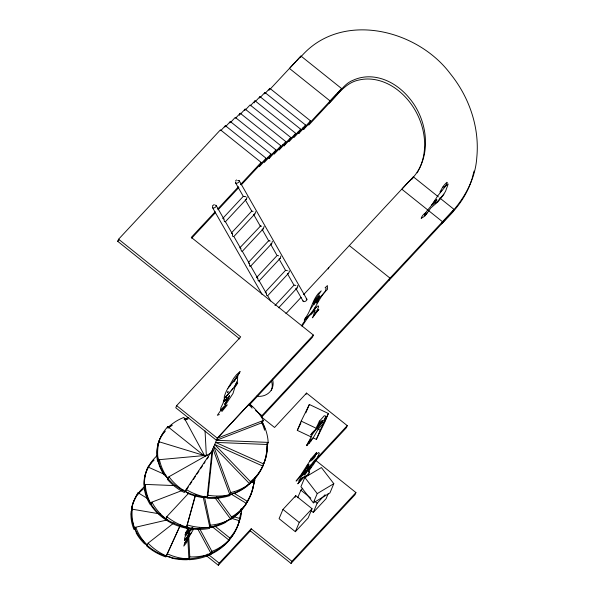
<?xml version="1.0" encoding="UTF-8"?>
<svg xmlns="http://www.w3.org/2000/svg" width="595" height="595" viewBox="0 0 595 595"><rect width="100%" height="100%" fill="white"/><g stroke="black" fill="none" stroke-linecap="round" stroke-linejoin="round"><path stroke-width="0.89" d="M266.872 451.642L267.296 443.996M445.12 186.54L447.366 182.739L446.89 182.293C440.188 188.764 443.208 188.295 448.191 184.011L445.551 191.27L442.866 195.755L437.965 201.764L430.877 207.908L427.478 212.668L424.466 215.524L426.347 213.709M267.289 445.893L268.174 442.39A52.702 46.365 22.8 0 0 262.484 422.554L263.369 420.457A52.71 46.365 22.8 0 0 249.357 403.819L217.339 438.203L211.456 452.2M443.863 194.156L436.633 202.441L434.886 203.304L436.819 199.563L433.435 204.152L431.732 205.007L437.861 195.725L445.424 186.369M318.719 424.956L320.37 423.707L317.537 427.381L318.734 424.756L317.075 426.265C316.451 430.23 312.115 431.628 310.739 435.005L313.9 431.263M241.287 510.049L241.362 508.777M317.455 300.616L319.716 295.96L319.217 295.96L318.667 297.805L313.691 304.506L325.168 291.58L326.149 288.605L326.067 288.01L325.101 287.801L327.414 285.578L327.436 289.43C317.886 298.013 315.938 311.118 305.317 318.489L304.253 320.147L304.7 321.055L302.015 324.825M160.286 513.976L132.254 509.194L131.369 511.291L132.863 503.578L135.995 496.713M317.075 426.265L319.299 421.342L319.842 421.052L319.775 422.703L322.416 420.487L321.813 422.978L326.358 416.731C326.03 421.431 321.597 425.016 318.712 428.571C315.484 433.101 313.669 438.47 309.504 442.249L310.694 440.174L306.507 445.685L309.288 442.687L308.418 443.766M203.892 497.004L207.112 497.323L207.997 495.219L212.928 448.697L229.849 494.676C247.565 489.283 262.298 474.334 266.091 456.023M131.369 511.291L131.934 507.587A52.702 46.358 22.8 0 1 136.753 494.869L138.077 492.764L148.304 498.997M227.037 397.631L226.308 396.865L226.769 395.459M236.959 377.423L239.584 372.44L232.37 382.726L233.961 381.164L234.475 381.432L234.876 380.16M254.072 481.169C251.164 518.186 206.242 538.795 174.275 523.258C152.848 515.263 136.642 488.807 148.088 467.045L165.797 474.981M240.797 514.489L240.975 513.225M131.778 507.989L131.309 514.102L131.688 518.78L134.321 528.077L139.364 536.898L147.196 545.288L148.081 543.19L174.03 522.841M187.589 536.474L184.554 539.777L184.435 540.595L186.376 538.557L189.738 532.808L184.651 543.213L183.81 546.076L186.8 542.246L187.083 540.275L194.03 528.345M266.776 452.274L266.233 455.406M226.94 395.407L224.464 398.055L224.441 399.929M240.075 518.23L240.335 516.988M253.15 486.799L254.757 480.604A52.732 46.388 22.8 0 0 254.972 477.473M314.383 303.324L313.297 303.569L314.011 301.412L321.218 290.896L318.154 293.722C311.765 301.427 311.163 310.865 304.967 318.526M474.074 171.048L472.185 178.21M239.919 518.847C230.86 559.642 173.636 572.003 145.239 543.533M166.786 516.676A52.665 46.328 22.8 0 0 186.585 527.088L195.383 494.839M186.585 527.088L195.777 494.534M315.521 312.814L318.861 309.482L312.323 317.812C313.691 316.533 322.825 301.353 316.153 307.28L311.207 314.071L304.38 320.422M235.724 384.92L235.382 386.557L237.747 383.068L237.13 383.106L236.922 381.871M192.75 527.884C189.649 531.595 184.115 535.15 184.554 539.777M235.256 385.984L236.044 383.961M236.654 382.384L235.181 385.694M219.347 414.544L217.316 415.295C220.217 411.294 222.679 406.772 227.305 404.868L221.801 411.628M235.984 384.288L237.412 380.971L237.74 376.352M471.932 178.991C467.566 193.442 458.923 206.22 448.236 216.758M264.76 460.894L262.759 466.056A52.724 46.38 22.8 0 1 250.413 481.623L249.536 483.72L248.189 484.843M308.203 317.009L302.037 326.246M226.814 395.504L226.36 396.82L227.074 397.609L226.145 399.267M313.23 315.997L315.201 310.144L311.207 314.071M324.967 418.664L325.748 416.091L324.29 415.734L319.299 421.342M318.392 424.889C318.98 422.636 321.553 422.718 322.416 420.487M313.431 432.171L313.29 432.528L319.21 426.325L322.126 422.219M212.37 205.982L214.23 204.516M308.173 475.628L309.601 472.207L306.544 475.859L306.737 475.39L304.848 476.312L297.76 483.824L302.52 477.822L304.848 476.312M314.621 303.063L314.807 302.595L313.625 303.48M226.539 398.419L225.386 400.204M187.172 540.32L185.03 542.819L185.61 541.762M305.971 477.19L306.603 475.725M424.681 214.877C424.287 213.471 430.103 207.38 432.082 204.687M239.792 338.994L117.713 241.325L118.591 239.22L220.455 129.836L261.153 162.398L259.39 166.593L271.03 154.098L230.332 121.536L225.676 126.542M224.806 127.092L225.393 125.686L266.091 158.248L264.321 162.442L275.968 149.947L235.27 117.386L230.615 122.392M229.744 122.942L230.332 121.536M239.331 115.341L240.209 113.236L280.907 145.797L279.137 149.992L290.784 137.49L250.086 104.936L245.43 109.934M244.56 110.484L245.147 109.086L285.845 141.647L284.075 145.842L282.647 144.704M254.139 102.883L255.024 100.786L295.722 133.34L293.952 137.542L305.592 125.039L264.901 92.485L260.246 97.483M259.375 98.034L259.963 96.635L300.661 129.189L298.891 133.392L297.463 132.246M264.314 93.884L264.901 92.485M268.955 90.433L269.84 88.335L310.531 120.889L308.768 125.091L329.838 102.466C338.451 93.608 346.297 82.296 359.328 79.938C372.128 76.993 385.649 81.232 396.062 88.811C420.278 106.393 432.558 141.736 419.073 169.449M300.386 57.455C339.998 10.405 416.671 28.649 450.296 73.713C469.18 96.992 479.778 127.516 476.788 157.563C475.122 182.918 460.552 204.806 442.516 221.757L261.949 415.645L261.361 417.043M267.832 157.154L269.26 158.292L271.03 154.098M275.968 149.947L274.198 154.142L285.845 141.647M157.705 461.809A55.075 42.691 13.3 0 1 158.188 443.863L159.081 441.765L205.863 456.023M138.077 492.764L137.192 494.862A52.717 46.373 22.8 0 1 145.091 486.063M167.232 428.043L167.82 426.645L204.94 456.343M118.591 239.22L240.678 336.889L176.648 405.641L175.763 407.746L216.454 440.3L268.174 442.39M290.784 137.49L289.014 141.692L300.661 129.189M144.332 485.371L144.436 486.502L145.314 484.404L175.793 485.639M158.627 462.04L159.43 459.66L207.506 455.257M136.553 532.577L134.864 529.312L135.749 527.215L167.775 519.807M302.401 128.096L303.829 129.241L305.592 125.039M183.431 489.982L151.896 502.143L151.011 504.24A52.702 46.358 22.8 0 1 145.314 484.404M162.16 434.685C153.153 448.511 157.303 467.231 168.095 478.811L168.98 476.714L211.158 452.899M408.43 182.092C432.944 160.918 429.025 121.477 409.516 98.339C400.398 87.086 387.278 78.339 372.604 76.963C365.992 76.353 359.209 77.402 353.177 80.213C345.807 83.032 341.448 89.406 336.681 95.126M186.146 489.462L188.585 490.868A52.702 46.358 22.8 0 0 202.992 496.461L207.112 497.323L212.043 450.802L186.146 489.462L185.261 491.559L186.845 492.288M224.159 400.606L223.646 401.744L224.903 400.725M180.285 525.184L166.31 555.953L171.776 557.493M188.459 530.086L187.142 532.161L188.087 531.417C189.954 526.895 181.527 538.944 188.853 527.594M188.578 533.708L189.783 556.898L188.898 558.995L187.455 559.055M204.33 496.223L210.355 525.214L209.477 527.311A52.702 46.358 22.8 0 1 187.47 524.991M234.608 491.515A52.71 46.365 22.8 0 0 247.475 485.237L249.536 483.72L213.806 446.6L230.734 492.571L229.849 494.676A52.732 46.38 22.8 0 1 207.997 495.226M328.239 268.977L328.827 267.579M189.783 556.898A52.702 46.358 22.8 0 0 211.047 553.491L211.924 551.387A52.657 46.336 22.9 0 0 228.911 540.052L229.789 537.954A52.665 46.328 22.8 0 0 239.406 520.729L240.291 518.632A52.702 46.358 22.8 0 0 241.734 508.911M247.2 501.86L246.285 503.333A52.717 46.373 22.8 0 1 231.477 516.921L230.592 519.019L225.691 521.86M215.212 211.723L191.3 237.398L313.387 335.067L312.501 337.172L249.312 405.016M206.175 555.537L218.313 565.25L219.198 563.153L251.209 528.777L291.9 561.33L291.022 563.428L250.324 530.874L251.209 528.777M251.164 482.24L253.879 482.701L253.314 486.405A52.702 46.358 22.8 0 1 248.494 499.123L246.285 503.333L231.343 494.222M263.637 463.951L215.576 442.397L267.296 444.495L267.341 445.759A52.71 46.365 22.8 0 1 265.422 459.325L262.759 466.056L214.691 444.502L250.413 481.615M305.971 394.485L306.559 393.087L347.257 425.641L346.372 427.745L315.61 460.768M311.371 437.035L297.299 430.371L301.189 421.126L309.341 404.474L328.38 413.495L324.498 422.733L316.339 439.385L313.029 437.823M305.815 412.878L309.341 404.474M412.461 178.924L413.346 176.827L438.329 196.819M282.96 509.432L279.077 518.676L295.358 531.699L308.158 517.947L312.048 508.71L295.767 495.687L282.96 509.432L299.24 522.455L295.358 531.699M316.339 439.385L320.222 430.148L328.38 413.495M295.061 497.361L295.767 495.687M304.818 477.465L300.936 486.71L313.342 502.842L329.928 492.935L333.81 483.69L321.404 467.558L304.818 477.465L317.232 493.605L313.342 502.842M297.716 497.74L300.892 490.183L302.721 488.22M389.123 280.238L390.008 278.133L349.317 245.579M311.163 510.748L313.282 512.444L317.165 503.206L325.093 494.69M328.209 493.657L326.09 498.692L313.282 512.444M261.696 417.065L441.631 223.854L442.516 221.757L401.818 189.203M439.757 197.957L454.037 209.38L453.152 211.478L441.631 223.854M315.238 460.017L355.936 492.578L355.051 494.676L291.022 563.428M148.088 467.045L146.303 471.671A52.71 46.365 22.8 0 0 144.384 485.237L144.436 486.502M308.656 468.801L305.324 474.334L303.755 475.033L314.413 461.869L316.458 458.559L313.729 461.259C307.533 469.567 304.878 473.047 301.963 475.383M180.553 524.753L166.31 555.953A52.724 46.38 22.8 0 1 148.081 543.19M224.092 400.673L224.724 398.851L224.345 398.613M185.908 532.406L184.933 535.128L186.823 533.551M297.299 430.371L300.973 422.874M234.846 380.198L235.189 379.543M235.94 384.191L234.832 386.177M224.404 398.122L223.058 403.209L220.76 408.006L220.641 410.119L222.56 408.2M307.823 470.31C313.61 466.443 316.652 458.976 319.337 453.293L318.712 452.498L315.938 454.491L311.721 459.228L311.349 458.507L309.497 461.4L309.988 460.947C310.174 462.479 316.719 455.896 315.328 455.465M315.015 430.624L312.382 434.395L307.853 443.357L310.248 440.04L312.13 438.56L311.111 440.932L308.701 443.639M302.52 477.822L298.556 481.318L307.265 467.35A3.957 0.58 -51.3 0 0 308.879 464.42L299.783 477.406L296.094 481.08L300.899 474.907L309.72 461.244M247.721 500.96L247.289 501.711M435.213 200.366L432.037 205.082M418.456 170.601L417.132 172.847M315.938 454.491L316.585 452.423L310.91 458.99M310.538 309.043L314.353 303.272M228.034 388.171C226.963 388.981 221.243 402.644 226.197 396.166M224.605 406.259L232.987 393.488L235.233 386.2M136.129 496.475L136.575 495.776M306.894 445.335L307.228 444.629L306.797 445.045M313.803 302.364L319.217 295.96M225.817 399.773L226.145 399.275M442.821 186.949L439.95 192.029L441.802 190.564M235.159 379.573L236.304 378.115M239.443 372.946L240.149 371.54L236.639 374.59L233.649 378.338L227.997 388.223L232.377 382.704M318.028 300.029L316.585 303.063L318.608 300.832M188.31 487.015L185.261 491.559A52.717 46.373 22.8 0 1 168.973 476.714M189.835 484.739L191.865 481.705M193.39 479.429L195.42 476.402M196.945 474.126L198.975 471.091M200.493 468.815L202.531 465.788M204.048 463.512L205.067 461.995M207.097 458.961L208.622 456.692M316.897 458.529L315.841 459.92M311.14 467.611L308.27 471.924L309.229 471.158L309.244 472.594M427.106 213.062L424.808 216.119L421.193 218.402C421.32 217.584 422.51 214.84 425.812 212.586M320.281 423.885L322.274 420.933M307.6 443.892L308.232 443M136.813 495.442L137.698 494.2M163 433.42L163.9 432.193M151.264 462.59L147.947 467.67L145.656 473.256A55.082 42.297 16.3 0 0 143.99 485.341M234.363 386.757L231.18 390.848M235.672 180.702L236.55 179.943M237.546 376.657L235.635 378.844M232.928 388.639L227.015 395.385M228.77 387.092L230.168 385.389M234.214 386.921L234.973 386.021M191.352 532.763L188.645 535.418M193.07 528.189L186.034 535.061M253.827 214.371L255.032 213.754L255.649 211.679M138.635 492.995L141.803 489.633M233.545 236.416L232.69 236.438L232.4 233.909L225.431 221.704L246.412 199.176L247.111 196.871M270.71 301.018L267.676 295.7L288.649 273.172L289.475 271.253L289.103 270.844M278.653 307.779L297.136 287.928L297.954 285.868L297.5 285.637M227.773 394.619L228.502 393.816M192.49 527.267L188.087 531.417M152.246 461.415L153.279 460.277M270.197 89.101L300.973 56.056L341.664 88.61L303.829 129.241M228.644 393.682L229.997 392.209M300.973 56.056L296.912 60.474M303.606 294.659L408.363 182.063M448.206 216.736L442.211 223.229M337.566 93.028L341.664 88.61M402.399 188.578L413.346 176.827M117.713 241.325L118.978 239.964M220.738 130.692L225.393 125.686M235.553 118.241L240.209 113.236M240.492 114.084L245.147 109.086M250.369 105.784L255.024 100.786M255.307 101.633L259.963 96.635M265.184 93.333L269.84 88.335M290.025 67.808L296.079 61.359M217.733 209.024L238.498 186.718M240.387 184.695L261.153 162.398M191.679 238.149L215.591 212.475M218.105 209.767L238.87 187.47M241.392 184.77L266.091 158.248M269.26 158.292L280.907 145.797M284.075 145.842L295.722 133.34M298.891 133.392L310.531 120.889M335.855 96.011L329.258 103.091L330.143 100.986L289.445 68.432M223.013 218.12L243.288 196.35L244.835 196.61M231.462 232.92L251.737 211.151L253.091 211.389M254.786 214.051L233.88 236.505L240.819 248.658C240.767 250.012 242.024 251.975 241.912 251.202M239.911 247.721L260.603 225.944M264.098 226.479L263.31 228.77L242.329 251.298L249.298 263.511L249.588 266.039L250.703 266.114L271.722 243.615L272.406 241.265M248.36 262.514L268.635 240.744L262.127 229.35M256.802 277.315L277.077 255.545L270.576 244.143M258.669 280.781L259.167 280.87L280.208 258.371L280.855 256.066M265.251 292.115L285.526 270.346L279.018 258.944M274.972 305.555L293.975 285.146L287.467 273.745M285.957 313.617L301.085 297.366M224.226 401.342L225.431 400.182M176.648 405.641L217.339 438.203L313.387 335.067M217.718 438.946L216.454 440.3L262.484 422.554M188.756 493.084L166.786 516.676L165.901 518.773L167.158 517.427M443.096 221.132L454.037 209.38M306.559 393.087L274.548 427.463L261.696 417.184M317.12 457.994L347.257 425.641M218.313 565.25L250.324 530.874M299.24 522.455L312.048 508.71M291.9 561.33L355.936 492.578M330.723 100.369L336.807 93.943M246.337 199.251L245.46 199.593M288.582 273.246L287.749 273.603M297.031 288.047L296.027 288.344M223.705 401.796L224.174 401.32M263.198 228.889L262.276 229.164M271.647 243.69L270.762 243.98M280.096 258.483L279.3 258.803M308.612 464.412L307.132 465.498M311.542 464.539L306.879 468.496L307.265 467.35M222.984 407.865L224.337 406.541C224.33 407.746 219.942 412.357 221.251 409.806M168.08 427.686L171.791 424.778M226.784 395.571L227.164 395.221M248.055 484.955L247.364 485.498M316.153 307.28L314.621 308.203M317.232 493.605L333.81 483.69M217.339 438.203L263.369 420.457M233.887 493.24C210.251 502.901 180.092 495.836 164.912 474.832M222.82 218.491C225.17 218.224 223.222 222.27 225.364 221.719M234.608 491.515L230.734 492.571M185.283 418.925L186.956 418.568M210.89 527.044L209.916 527.23M209.827 527.252L203.074 496.505M256.743 277.649C258.959 277.679 257.018 281.435 259.152 280.914M265.236 292.442C267.4 292.554 265.459 296.221 267.601 295.715M210.355 525.214L211.716 525.073A52.702 46.358 22.8 0 0 225.914 521.332L230.592 519.019L214.765 497.442M231.485 233.24L232.37 233.865M268.702 240.737L269.215 240.759M248.427 262.834L249.268 263.459M294.228 285.131L295.834 285.444M285.89 270.338L287.392 270.651M277.56 255.553L278.624 255.805M245.586 196.707L244.962 196.625M261.666 226.204L260.26 225.981M270.175 241.012L268.709 240.774M203.624 496.966L202.828 496.862M240.068 248.041L240.819 248.658M224.613 221.541L225.386 221.682M250.22 265.98L250.733 266.077L257.717 278.259M252.949 480.291L254.757 480.604M251.782 211.173L245.229 199.749M259.167 280.87L266.166 293.06M233.233 516.475L240.291 518.632M231.462 518.304L239.406 520.729M187.812 492.705L187.008 492.363M167.195 553.848L172.438 555.916A52.71 46.365 22.8 0 0 187.514 558.921L188.898 558.995L187.693 535.812M301.189 421.126L316.086 428.192M317.737 428.973L320.222 430.148M233.798 493.077L247.17 501.228M255.523 410.505L261.949 415.645M300.892 490.183L310.798 498.112M314.339 500.938L317.165 503.206M214.795 525.958L229.789 537.954M211.768 526.344L228.904 540.052M207.774 554.012L219.198 563.153M249.379 403.849L252.131 406.697M147.196 545.288L145.336 543.257A52.71 46.365 22.8 0 1 137.259 530.866L135.749 527.215M216.736 496.832L231.477 516.921M168.095 478.811L165.127 474.304A52.702 46.358 22.8 0 1 159.713 460.917L159.43 459.66M239.279 180.828L306.864 299.226M235.598 182.881L243.288 196.35M253.678 214.55L260.186 225.944M295.938 288.575L303.175 301.263M216.23 205.58L223.928 219.064M212.556 207.648L262.202 294.614M204.992 456.424L183.915 417.407A52.672 46.328 22.8 0 0 168.14 427.5M199.191 527.817L211.924 551.387M197.428 528.293L211.047 553.491M261.978 421.438L264.21 426.89M264.411 427.507L264.82 428.742M158.887 462.888L158.649 462.114M205.059 430.936L206.316 455.049M188.243 527.215L188.437 530.926M187.217 526.538L187.507 532.101M215.145 205.223A2.105 1.064 -29.7 0 1 216.119 206.413A2.105 1.064 -29.7 0 1 213.553 207.99A2.105 1.064 -29.7 0 1 212.69 206.725M237.65 180.597A2.105 1.064 -29.7 0 1 239.264 181.475A2.105 1.064 -29.7 0 1 236.572 183.238A2.105 1.064 -29.7 0 1 235.917 181.735M306.172 298.854A2.105 1.064 -29.7 0 1 306.708 300.133A2.105 1.064 -29.7 0 1 304.417 301.598A2.105 1.064 -29.7 0 1 303.138 300.795M272.443 379.216A15.805 13.901 22.8 0 1 256.616 396.211M271.558 381.313A15.805 13.901 22.8 0 1 271.275 390.454M261.867 422.792A55.075 51.103 46.8 0 1 264.611 430.215M266.798 443.602A55.075 51.103 46.8 0 1 266.82 444.465M248.717 404.555A54.985 49.065 48.6 0 1 252.109 408.133M261.361 422.227A54.985 49.065 48.6 0 1 261.659 422.866M262.841 466.086A55.097 52.851 21.2 0 1 249.751 483.951M230.176 495.531A55.104 50.813 -2 0 1 207.023 498.208M184.547 492.593A55.09 46.403 0.6 0 1 167.329 479.265M158.553 461.757A52.702 46.358 22.8 0 1 159.081 441.765M158.196 443.863A52.665 46.328 22.8 0 1 167.82 426.645M158.002 443.803A55.038 41.955 20.9 0 1 165.403 431.04M246.523 503.474A55.09 52.754 15.2 0 1 230.89 519.435M253.634 481.258A55.104 51.668 44.7 0 1 253.485 482.627M209.708 528.412A55.075 50.121 -2.9 0 1 186.317 528.1M186.272 528.211A55.038 47.92 -2 0 1 165.284 519.465M165.893 518.788A52.65 46.336 22.7 0 1 151.881 502.15M165.291 519.413A55.03 45.332 2.9 0 1 150.476 504.463M150.185 504.538A55.075 43.68 8.4 0 1 144.116 486.502M157.355 455.413A52.724 46.38 22.8 0 0 147.203 469.143A55.104 41.977 23.5 0 1 154.127 460.061M240.893 509.067A55.075 52.092 41.6 0 1 240.849 509.937M240.596 513.031A55.075 52.092 41.6 0 1 239.145 520.647M239.346 520.714A55.038 52.762 27.1 0 1 229.06 540.178M229.224 540.305A55.03 52.494 9.9 0 1 211.322 554.005M211.389 554.116A55.075 51.371 -0.3 0 1 188.935 559.724M165.841 556.957A55.097 47.198 -0.9 0 1 146.556 545.816M134.864 529.312A52.732 46.388 22.8 0 1 132.254 509.194M133.987 529.49A55.104 43.167 10.8 0 1 131.183 511.261M137.371 494.981A55.097 42.059 26.2 0 1 143.618 488.815M267.051 445.878A55.082 52.494 36.6 0 1 264.931 459.95M247.617 485.78A55.082 52.1 4 0 1 234.073 493.627M202.679 497.561A55.075 48.255 -2.4 0 1 187.492 493.262M164.309 475.07A55.075 43.785 7.9 0 1 158.501 462.94M168.459 428.036A55.038 42.223 28.9 0 1 172.275 425.313M183.959 419.155A52.702 46.365 22.8 0 1 188.734 417.69M184.695 419.825A55.075 43.42 36.1 0 1 187.871 419.215M253.054 486.777A55.075 52.762 29.4 0 1 247.743 500.968M225.944 522.276A55.075 51.46 0.1 0 1 211.009 527.549M187.47 559.731A55.082 49.288 -3 0 1 171.591 558.095M144.644 543.919A55.082 44.655 5 0 1 136.069 532.733M131.592 507.937A55.075 42.022 19.9 0 1 136.136 496.788M229.373 395.712L228.569 398.375L224.605 404.407L229.373 395.712M228.034 391.651L227.58 392.655L228.034 391.651"/></g></svg>
